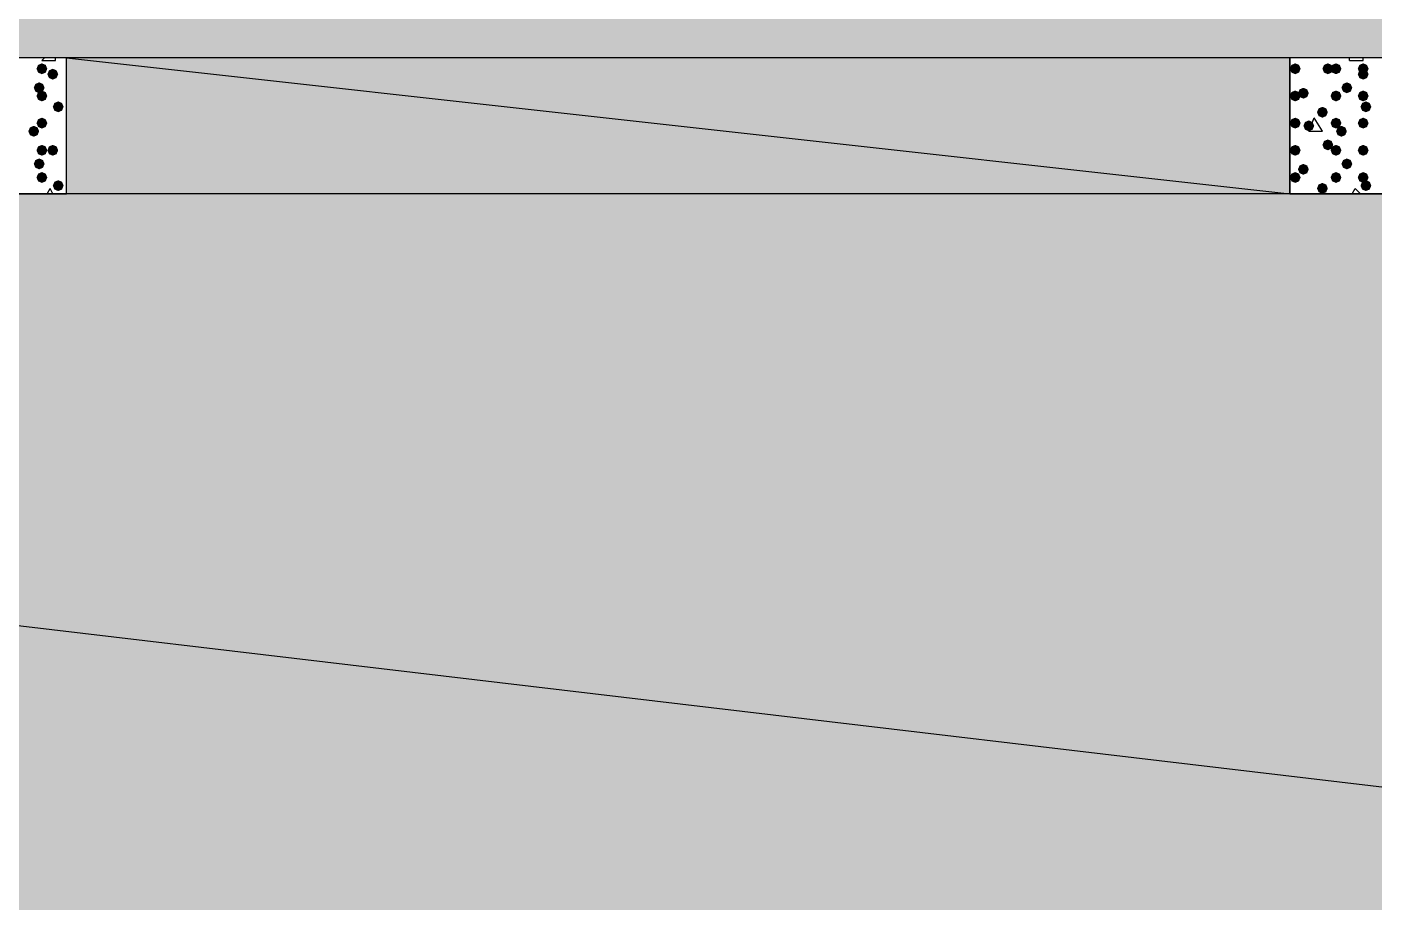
# Model space of a CAD drawing. Header units: millimetres. Extents: x 0 to 420, y 0 to 297.
# Drawn here: x 90.36 to 111.34, y 193.61 to 207.24 of the extents above; entities that cross this region are included whole.
import ezdxf

# ---------------------------------------------------------------- set-up
doc = ezdxf.new("R2010")
doc.units = ezdxf.units.MM
doc.layers.get('0').update_dxf_attribs({"linetype": 'CONTINUOUS'})

msp = doc.modelspace()

# ---------------------------------------------------------------- hatches: boundary and pattern name
at = {"true_color": 0x000008}
h = msp.add_hatch(color=0, dxfattribs=at)
h.paths.add_polyline_path([(379.518333, 225.806), (33.401, 225.806), (379.518333, 206.756)], flags=0)
h.paths.add_polyline_path([(33.401, 225.806), (379.518333, 206.756), (33.401, 206.756)], flags=0)
at = {"true_color": 0x000007}
for points in [[(90.678, 206.586667), (90.653129, 206.526871), (90.593333, 206.502), (90.533537, 206.526871), (90.508667, 206.586667), (90.533537, 206.646462), (90.593333, 206.671333), (90.653129, 206.646463)], [(110.193667, 206.586667), (110.168796, 206.526871), (110.109, 206.502), (110.049204, 206.526871), (110.024333, 206.586667), (110.049204, 206.646462), (110.109, 206.671333), (110.168796, 206.646463)], [(110.701667, 206.586667), (110.676796, 206.526871), (110.617, 206.502), (110.557204, 206.526871), (110.532333, 206.586667), (110.557204, 206.646462), (110.617, 206.671333), (110.676796, 206.646463)], [(110.828667, 206.586667), (110.803796, 206.526871), (110.744, 206.502), (110.684204, 206.526871), (110.659333, 206.586667), (110.684204, 206.646462), (110.744, 206.671333), (110.803796, 206.646463)], [(111.252, 206.586667), (111.227129, 206.526871), (111.167333, 206.502), (111.107538, 206.526871), (111.082667, 206.586667), (111.107537, 206.646462), (111.167333, 206.671333), (111.227129, 206.646463)], [(90.847333, 206.502), (90.822463, 206.442204), (90.762667, 206.417333), (90.702871, 206.442204), (90.678, 206.502), (90.702871, 206.561796), (90.762667, 206.586667), (90.822462, 206.561796)], [(111.252, 206.502), (111.227129, 206.442204), (111.167333, 206.417333), (111.107538, 206.442204), (111.082667, 206.502), (111.107537, 206.561796), (111.167333, 206.586667), (111.227129, 206.561796)], [(90.635667, 206.290333), (90.610796, 206.230537), (90.551, 206.205667), (90.491204, 206.230537), (90.466333, 206.290333), (90.491204, 206.350129), (90.551, 206.375), (90.610796, 206.350129)], [(90.678, 206.163333), (90.653129, 206.103537), (90.593333, 206.078667), (90.533537, 206.103537), (90.508667, 206.163333), (90.533537, 206.223129), (90.593333, 206.248), (90.653129, 206.223129)], [(110.193667, 206.163333), (110.168796, 206.103537), (110.109, 206.078667), (110.049204, 206.103537), (110.024333, 206.163333), (110.049204, 206.223129), (110.109, 206.248), (110.168796, 206.223129)], [(110.320667, 206.205667), (110.295796, 206.145871), (110.236, 206.121), (110.176204, 206.145871), (110.151333, 206.205667), (110.176204, 206.265462), (110.236, 206.290333), (110.295796, 206.265463)], [(110.828667, 206.163333), (110.803796, 206.103537), (110.744, 206.078667), (110.684204, 206.103537), (110.659333, 206.163333), (110.684204, 206.223129), (110.744, 206.248), (110.803796, 206.223129)], [(110.998, 206.290333), (110.973129, 206.230537), (110.913333, 206.205667), (110.853537, 206.230537), (110.828667, 206.290333), (110.853537, 206.350129), (110.913333, 206.375), (110.973129, 206.350129)], [(111.252, 206.163333), (111.227129, 206.103537), (111.167333, 206.078667), (111.107538, 206.103537), (111.082667, 206.163333), (111.107537, 206.223129), (111.167333, 206.248), (111.227129, 206.223129)], [(90.932, 205.994), (90.907129, 205.934204), (90.847333, 205.909333), (90.787538, 205.934204), (90.762667, 205.994), (90.787537, 206.053796), (90.847333, 206.078667), (90.907129, 206.053796)], [(110.617, 205.909333), (110.592129, 205.849538), (110.532333, 205.824667), (110.472538, 205.849538), (110.447667, 205.909333), (110.472537, 205.969129), (110.532333, 205.994), (110.592129, 205.969129)], [(111.294333, 205.994), (111.269462, 205.934204), (111.209667, 205.909333), (111.149871, 205.934204), (111.125, 205.994), (111.149871, 206.053796), (111.209667, 206.078667), (111.269462, 206.053796)], [(90.678, 205.74), (90.653129, 205.680204), (90.593333, 205.655333), (90.533537, 205.680204), (90.508667, 205.74), (90.533537, 205.799796), (90.593333, 205.824667), (90.653129, 205.799796)], [(110.193667, 205.74), (110.168796, 205.680204), (110.109, 205.655333), (110.049204, 205.680204), (110.024333, 205.74), (110.049204, 205.799796), (110.109, 205.824667), (110.168796, 205.799796)], [(110.405333, 205.697667), (110.380463, 205.637871), (110.320667, 205.613), (110.260871, 205.637871), (110.236, 205.697667), (110.260871, 205.757462), (110.320667, 205.782333), (110.380462, 205.757463)], [(110.828667, 205.74), (110.803796, 205.680204), (110.744, 205.655333), (110.684204, 205.680204), (110.659333, 205.74), (110.684204, 205.799796), (110.744, 205.824667), (110.803796, 205.799796)], [(111.252, 205.74), (111.227129, 205.680204), (111.167333, 205.655333), (111.107538, 205.680204), (111.082667, 205.74), (111.107537, 205.799796), (111.167333, 205.824667), (111.227129, 205.799796)], [(90.551, 205.613), (90.526129, 205.553204), (90.466333, 205.528333), (90.406537, 205.553204), (90.381667, 205.613), (90.406537, 205.672796), (90.466333, 205.697667), (90.526129, 205.672796)], [(110.913333, 205.613), (110.888463, 205.553204), (110.828667, 205.528333), (110.768871, 205.553204), (110.744, 205.613), (110.768871, 205.672796), (110.828667, 205.697667), (110.888462, 205.672796)], [(90.678, 205.316667), (90.653129, 205.256871), (90.593333, 205.232), (90.533537, 205.256871), (90.508667, 205.316667), (90.533537, 205.376462), (90.593333, 205.401333), (90.653129, 205.376463)], [(90.847333, 205.316667), (90.822463, 205.256871), (90.762667, 205.232), (90.702871, 205.256871), (90.678, 205.316667), (90.702871, 205.376462), (90.762667, 205.401333), (90.822462, 205.376463)], [(110.193667, 205.316667), (110.168796, 205.256871), (110.109, 205.232), (110.049204, 205.256871), (110.024333, 205.316667), (110.049204, 205.376462), (110.109, 205.401333), (110.168796, 205.376463)], [(110.701667, 205.401333), (110.676796, 205.341537), (110.617, 205.316667), (110.557204, 205.341537), (110.532333, 205.401333), (110.557204, 205.461129), (110.617, 205.486), (110.676796, 205.461129)], [(110.828667, 205.316667), (110.803796, 205.256871), (110.744, 205.232), (110.684204, 205.256871), (110.659333, 205.316667), (110.684204, 205.376462), (110.744, 205.401333), (110.803796, 205.376463)], [(111.252, 205.316667), (111.227129, 205.256871), (111.167333, 205.232), (111.107538, 205.256871), (111.082667, 205.316667), (111.107537, 205.376462), (111.167333, 205.401333), (111.227129, 205.376463)], [(111.252, 205.316667), (111.227129, 205.256871), (111.167333, 205.232), (111.107538, 205.256871), (111.082667, 205.316667), (111.107537, 205.376462), (111.167333, 205.401333), (111.227129, 205.376463)], [(90.635667, 205.105), (90.610796, 205.045204), (90.551, 205.020333), (90.491204, 205.045204), (90.466333, 205.105), (90.491204, 205.164796), (90.551, 205.189667), (90.610796, 205.164796)], [(110.998, 205.105), (110.973129, 205.045204), (110.913333, 205.020333), (110.853537, 205.045204), (110.828667, 205.105), (110.853537, 205.164796), (110.913333, 205.189667), (110.973129, 205.164796)], [(90.678, 204.893333), (90.653129, 204.833537), (90.593333, 204.808667), (90.533537, 204.833537), (90.508667, 204.893333), (90.533537, 204.953129), (90.593333, 204.978), (90.653129, 204.953129)], [(110.193667, 204.893333), (110.168796, 204.833537), (110.109, 204.808667), (110.049204, 204.833537), (110.024333, 204.893333), (110.049204, 204.953129), (110.109, 204.978), (110.168796, 204.953129)], [(110.320667, 205.020333), (110.295796, 204.960537), (110.236, 204.935667), (110.176204, 204.960537), (110.151333, 205.020333), (110.176204, 205.080129), (110.236, 205.105), (110.295796, 205.080129)], [(110.828667, 204.893333), (110.803796, 204.833537), (110.744, 204.808667), (110.684204, 204.833537), (110.659333, 204.893333), (110.684204, 204.953129), (110.744, 204.978), (110.803796, 204.953129)], [(111.252, 204.893333), (111.227129, 204.833537), (111.167333, 204.808667), (111.107538, 204.833537), (111.082667, 204.893333), (111.107537, 204.953129), (111.167333, 204.978), (111.227129, 204.953129)], [(90.932, 204.766333), (90.907129, 204.706537), (90.847333, 204.681667), (90.787538, 204.706537), (90.762667, 204.766333), (90.787537, 204.826129), (90.847333, 204.851), (90.907129, 204.826129)], [(110.617, 204.724), (110.592129, 204.664204), (110.532333, 204.639333), (110.472538, 204.664204), (110.447667, 204.724), (110.472537, 204.783796), (110.532333, 204.808667), (110.592129, 204.783796)], [(111.294333, 204.766333), (111.269462, 204.706537), (111.209667, 204.681667), (111.149871, 204.706537), (111.125, 204.766333), (111.149871, 204.826129), (111.209667, 204.851), (111.269462, 204.826129)]]:
    msp.add_hatch(color=0, dxfattribs=at).paths.add_polyline_path(points, flags=0)
at = {"true_color": 0x000008}
h = msp.add_hatch(color=0, dxfattribs=at)
h.paths.add_polyline_path([(110.024333, 206.756), (90.974333, 206.756), (110.024333, 204.639333)], flags=0)
h.paths.add_polyline_path([(90.974333, 206.756), (110.024333, 204.639333), (90.974333, 204.639333)], flags=0)
h = msp.add_hatch(color=0, dxfattribs=at)
h.paths.add_polyline_path([(194.775667, 204.639333), (33.401, 204.639333), (194.775667, 185.547)], flags=0)
h.paths.add_polyline_path([(33.401, 204.639333), (194.775667, 185.547), (33.401, 185.547)], flags=0)

# ---------------------------------------------------------------- linework, layer by layer
at = {"color": 0, "true_color": 0x000008}
for points in [[(33.401, 225.806), (379.518333, 206.756), (33.401, 206.756)], [(110.024333, 206.756), (90.974333, 206.756), (110.024333, 204.639333)], [(90.974333, 206.756), (110.024333, 204.639333), (90.974333, 204.639333)], [(194.775667, 204.639333), (33.401, 204.639333), (194.775667, 185.547)], [(33.401, 204.639333), (194.775667, 185.547), (33.401, 185.547)]]:
    msp.add_lwpolyline(points, close=True, dxfattribs=at)
at = {"color": 0, "true_color": 0x000007}
for points in [[(88.857667, 206.756), (88.857667, 204.639333), (90.974333, 204.639333), (90.974333, 206.756)], [(110.024333, 206.756), (110.024333, 204.639333), (112.141, 204.639333), (112.141, 206.756)]]:
    msp.add_lwpolyline(points, close=True, dxfattribs=at)
for points in [[(90.593333, 206.713667), (90.635667, 206.756)], [(90.593333, 206.713667), (90.805, 206.713667)], [(90.805, 206.713667), (90.805, 206.756)], [(110.955667, 206.713667), (110.955667, 206.756)], [(110.955667, 206.713667), (111.167333, 206.713667)], [(111.167333, 206.713667), (111.167333, 206.756)], [(110.320667, 205.613), (110.405333, 205.824667)], [(110.532333, 205.613), (110.405333, 205.824667)], [(110.320667, 205.613), (110.532333, 205.613)], [(90.678, 204.639333), (90.720333, 204.724)], [(90.762667, 204.639333), (90.720333, 204.724)], [(110.998, 204.639333), (111.040333, 204.724)], [(111.125, 204.639333), (111.040333, 204.724)]]:
    msp.add_lwpolyline(points, dxfattribs=at)

doc.saveas('drawing.dxf')
